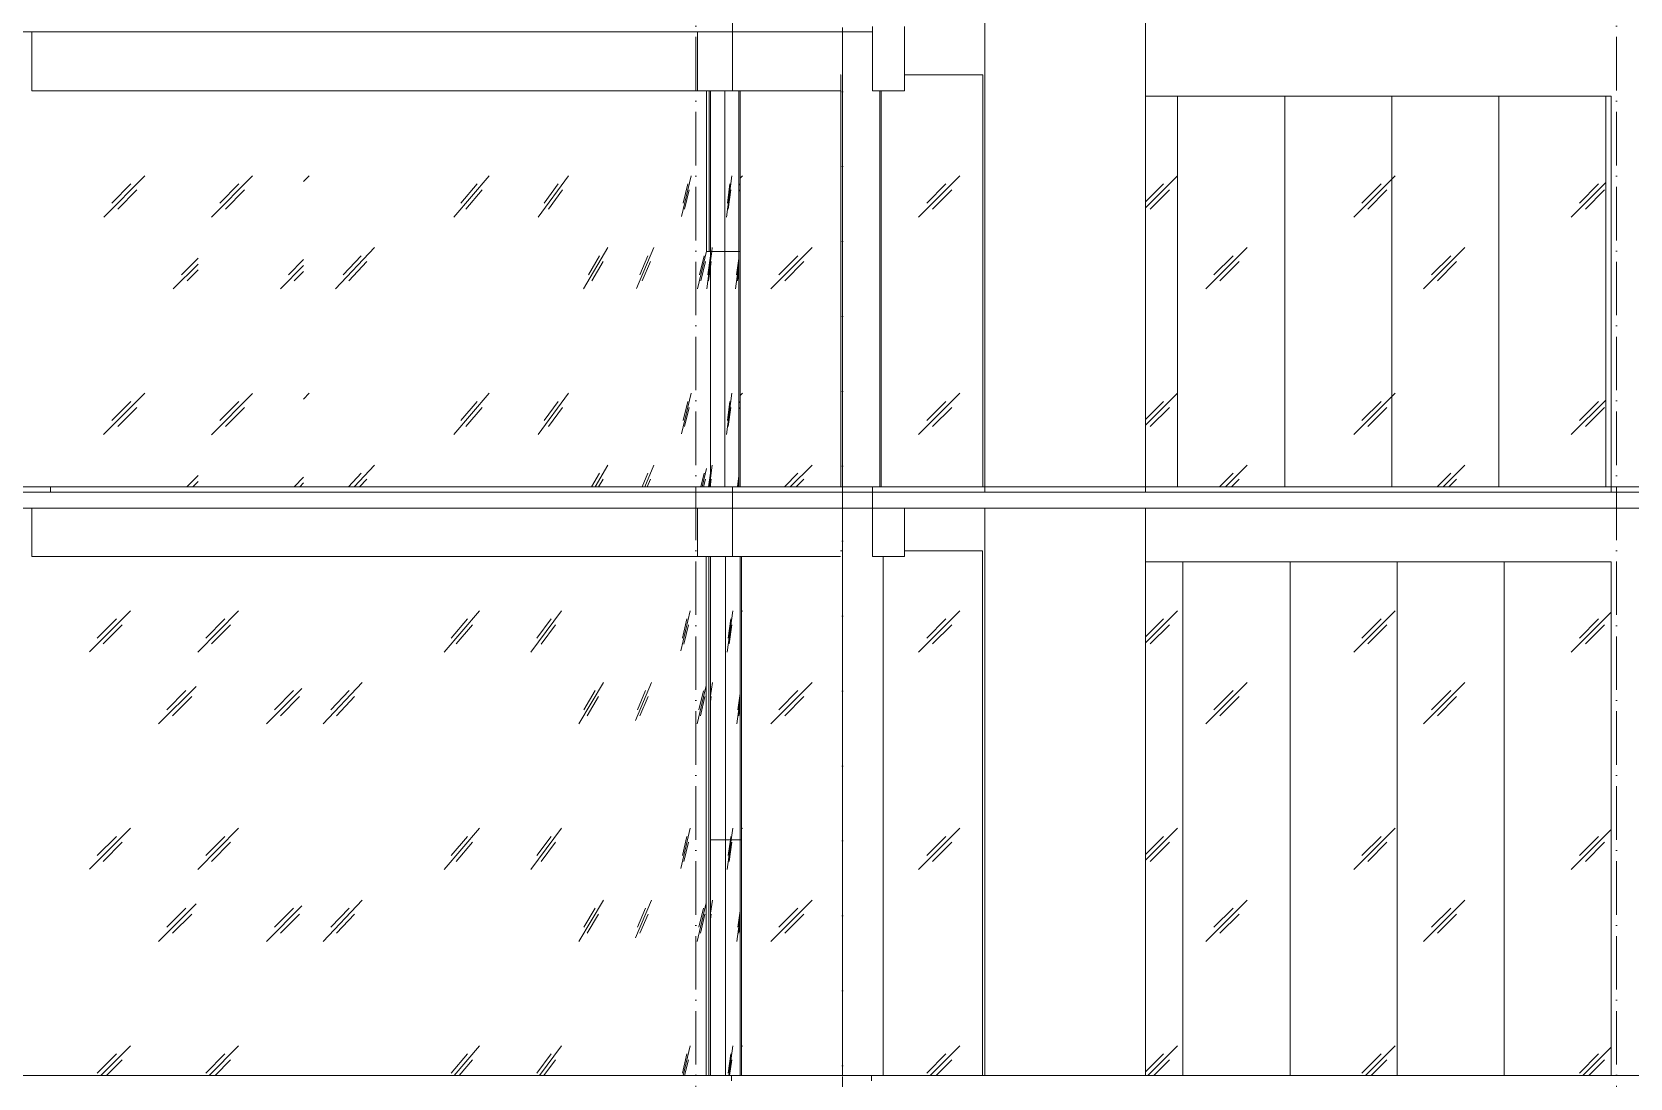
# Model space of a CAD drawing. Header units: millimetres. Extents: x -99196 to 12099, y -10111 to 93550.
# Drawn here: x -47201 to -32276, y 5475 to 15250 of the extents above; entities that cross this region are included whole.
import ezdxf
from ezdxf.xclip import XClip

# ---------------------------------------------------------------- set-up
doc = ezdxf.new("R2010")
doc.units = ezdxf.units.MM
doc.header["$XCLIPFRAME"] = 0
doc.linetypes.add('Grid Line', pattern=[14, 10, -2, 0, -2])
for name, color, linetype, lineweight in [('KINH', 152, 'Continuous', 5), ('NET CAT', 3, 'Continuous', 5), ('NET CATConcrete', 3, 'Continuous', 5), ('NET-THAY', 2, 'Continuous', 15), ('TRUC', 225, 'Continuous', 5)]:
    doc.layers.add(name, color=color, linetype=linetype, lineweight=lineweight)
pattern_1 = [(82.111, (-36186.2, 1401.56), (0.01, 2032), [181.03, -1870.383]), (82.111, (-36193.84, 1456.73), (0.01, 2032), [181.03, -1870.383]), (82.111, (-36204.35, 1325.7), (0.01, 2032), [389.913, -1661.5]), (82.111, (-36377.66, 2763), (0.01, 2032), [181.03, -1870.383]), (82.111, (-36385.3, 2818.17), (0.01, 2032), [181.03, -1870.383]), (82.111, (-36395.8, 2687.13), (0.01, 2032), [389.913, -1661.5])]
pattern_2 = [(45, (-36758.4, 1401.6), (0, 2032), [253.6, -2620.1]), (45, (-36813.6, 1456.7), (0, 2032), [253.6, -2620.1]), (45, (-36889.5, 1325.7), (0, 2032), [546.2, -2327.48]), (45, (-38140.2, 2763), (0, 2032), [253.6, -2620.1]), (45, (-38195.4, 2818.2), (0, 2032), [253.6, -2620.1]), (45, (-38271.2, 2687.1), (0, 2032), [546.2, -2327.48])]
pattern_3 = [(82.447, (-36388.67, 1401.56), (-0.0074, 2032), [180.887, -1868.898]), (82.447, (-36395.98, 1456.73), (-0.0074, 2032), [180.887, -1868.898]), (82.447, (-36406.04, 1325.7), (-0.0074, 2032), [389.603, -1660.182]), (82.447, (-36571.88, 2763), (-0.0074, 2032), [180.887, -1868.898]), (82.447, (-36579.2, 2818.17), (-0.0074, 2032), [180.887, -1868.898]), (82.447, (-36589.26, 2687.13), (-0.0074, 2032), [389.603, -1660.182])]
pattern_4 = [(45.254, (-40765.6, 1401.6), (0.003, 2032), [252.48, -2608.55]), (45.254, (-40820.3, 1456.7), (0.003, 2032), [252.48, -2608.55]), (45.254, (-40895.5, 1325.7), (0.003, 2032), [543.8, -2317.23]), (45.254, (-42135.2, 2763), (0.003, 2032), [252.48, -2608.55]), (45.254, (-42189.9, 2818.2), (0.003, 2032), [252.48, -2608.55]), (45.254, (-42265, 2687.1), (0.003, 2032), [543.8, -2317.23])]

# ---------------------------------------------------------------- blocks, each defined once
blk = doc.blocks.new('System Panel - Glazed-V103-MẶT ĐỨNG 14-1')
at = {"layer": 'KINH'}
h = blk.add_hatch(dxfattribs=at)
h.set_pattern_fill('FP_5', color=256, style=0, pattern_type=2)
h.set_pattern_definition(pattern_1)
h.paths.add_polyline_path([(-40724, 5500), (-40586, 5500), (-40586, 7700), (-40724, 7700), (-40724, 6234)], flags=0)
at = {"layer": 'KINH', "color": 250}
for p, q in [((-40586, 7700), (-40724, 7700)), ((-40724, 7700), (-40724, 5500)), ((-40586, 5500), (-40586, 7700)), ((-40586, 7700), (-40573, 7700))]:
    blk.add_line(p, q, dxfattribs=at)
blk = doc.blocks.new('System Panel - Glazed-V104-MẶT ĐỨNG 14-1')
at = {"layer": 'KINH'}
h = blk.add_hatch(dxfattribs=at)
h.set_pattern_fill('FP_5', color=256, style=0, pattern_type=2)
h.set_pattern_definition(pattern_1)
h.paths.add_polyline_path([(-40724, 5500), (-40724, 7700), (-40863, 7700), (-40863, 5500)], flags=0)
at = {"layer": 'KINH', "color": 250}
for p, q in [((-40724, 7700), (-40863, 7700)), ((-40863, 7700), (-40863, 5500)), ((-40724, 5500), (-40724, 7700))]:
    blk.add_line(p, q, dxfattribs=at)
blk = doc.blocks.new('System Panel - Glazed-V120-MẶT ĐỨNG 14-1')
at = {"layer": 'KINH'}
h = blk.add_hatch(dxfattribs=at)
h.set_pattern_fill('FP_5', color=256, style=0, pattern_type=2)
h.set_pattern_definition(pattern_1)
h.paths.add_polyline_path([(-40586, 7700), (-40586, 10350), (-40724, 10350), (-40724, 7700)], flags=0)
at = {"layer": 'KINH', "color": 250}
for p, q in [((-40724, 10350), (-40724, 7700)), ((-40586, 7700), (-40586, 10350)), ((-40724, 7700), (-40586, 7700)), ((-40573, 7700), (-40586, 7700))]:
    blk.add_line(p, q, dxfattribs=at)
blk = doc.blocks.new('System Panel - Glazed-V121-MẶT ĐỨNG 14-1')
at = {"layer": 'KINH'}
h = blk.add_hatch(dxfattribs=at)
h.set_pattern_fill('FP_5', color=256, style=0, pattern_type=2)
h.set_pattern_definition(pattern_1)
h.paths.add_polyline_path([(-40724, 7700), (-40724, 10350), (-40863, 10350), (-40863, 7700)], flags=0)
at = {"layer": 'KINH', "color": 250}
for p, q in [((-40863, 10350), (-40863, 7700)), ((-40724, 7700), (-40724, 10350)), ((-40863, 7700), (-40724, 7700))]:
    blk.add_line(p, q, dxfattribs=at)
blk = doc.blocks.new('System Panel - Glazed-612550-MẶT ĐỨNG 14-1')
at = {"layer": 'KINH'}
h = blk.add_hatch(dxfattribs=at)
h.set_pattern_fill('FP_1', color=256, style=0, pattern_type=2)
h.set_pattern_definition(pattern_2)
h.paths.add_polyline_path([(-39631, 5500), (-39631, 10400), (-39651, 10400), (-39651, 10350), (-40573, 10350), (-40573, 5500), (-40458, 5500)], flags=0)
at = {"layer": 'KINH', "color": 250}
for p, q in [((-40573, 10350), (-40573, 5500)), ((-39631, 10400), (-39651, 10400))]:
    blk.add_line(p, q, dxfattribs=at)
blk = doc.blocks.new('System Panel - Glazed-612478-MẶT ĐỨNG 14-1')
at = {"layer": 'KINH'}
h = blk.add_hatch(dxfattribs=at)
h.set_pattern_fill('FP_1', color=256, style=0, pattern_type=2)
h.set_pattern_definition(pattern_2)
h.paths.add_polyline_path([(-38324, 5500), (-38324, 10400), (-39051, 10400), (-39051, 10350), (-39251, 10350), (-39251, 5500), (-38481, 5500)], flags=0)
at = {"layer": 'KINH', "color": 250}
for p, q in [((-39251, 10350), (-39251, 5500)), ((-38324, 10400), (-39051, 10400)), ((-38324, 5500), (-38324, 10400))]:
    blk.add_line(p, q, dxfattribs=at)
blk = doc.blocks.new('System Panel - Glazed-540955-MẶT ĐỨNG 14-1')
at = {"layer": 'KINH'}
h = blk.add_hatch(dxfattribs=at)
h.set_pattern_fill('FP_1', color=256, style=0, pattern_type=2)
h.set_pattern_definition(pattern_2)
h.paths.add_polyline_path([(-32451, 5500), (-32451, 10300), (-33451, 10300), (-33451, 5500), (-32551, 5500)], flags=0)
at = {"layer": 'KINH', "color": 250}
blk.add_line((-33451, 10300), (-33451, 5500), dxfattribs=at)
blk = doc.blocks.new('System Panel - Glazed-V148-MẶT ĐỨNG 14-1')
at = {"layer": 'KINH'}
h = blk.add_hatch(dxfattribs=at)
h.set_pattern_fill('FP_1', color=256, style=0, pattern_type=2)
h.set_pattern_definition(pattern_2)
h.paths.add_polyline_path([(-33451, 5500), (-33451, 10300), (-34451, 10300), (-34451, 5500)], flags=0)
at = {"layer": 'KINH', "color": 250}
for p, q in [((-34451, 10300), (-34451, 5500)), ((-33451, 5500), (-33451, 10300))]:
    blk.add_line(p, q, dxfattribs=at)
blk = doc.blocks.new('System Panel - Glazed-V149-MẶT ĐỨNG 14-1')
at = {"layer": 'KINH'}
h = blk.add_hatch(dxfattribs=at)
h.set_pattern_fill('FP_1', color=256, style=0, pattern_type=2)
h.set_pattern_definition(pattern_2)
h.paths.add_polyline_path([(-34451, 5500), (-34451, 10300), (-35451, 10300), (-35451, 5500)], flags=0)
at = {"layer": 'KINH', "color": 250}
for p, q in [((-35451, 10300), (-35451, 5500)), ((-34451, 5500), (-34451, 10300))]:
    blk.add_line(p, q, dxfattribs=at)
blk = doc.blocks.new('System Panel - Glazed-V150-MẶT ĐỨNG 14-1')
at = {"layer": 'KINH'}
h = blk.add_hatch(dxfattribs=at)
h.set_pattern_fill('FP_1', color=256, style=0, pattern_type=2)
h.set_pattern_definition(pattern_2)
h.paths.add_polyline_path([(-35451, 5500), (-35451, 10300), (-36451, 10300), (-36451, 5500)], flags=0)
at = {"layer": 'KINH', "color": 250}
for p, q in [((-36451, 10300), (-36451, 5500)), ((-35451, 5500), (-35451, 10300))]:
    blk.add_line(p, q, dxfattribs=at)
blk = doc.blocks.new('System Panel - Glazed-612362-MẶT ĐỨNG 14-1')
at = {"layer": 'KINH'}
h = blk.add_hatch(dxfattribs=at)
h.set_pattern_fill('FP_1', color=256, style=0, pattern_type=2)
h.set_pattern_definition(pattern_2)
h.paths.add_polyline_path([(-36451, 5500), (-36451, 10300), (-36801, 10300), (-36801, 5500), (-36505, 5500)], flags=0)
at = {"layer": 'KINH', "color": 250}
blk.add_line((-36451, 5500), (-36451, 10300), dxfattribs=at)
blk = doc.blocks.new('System Panel - Glazed-555829-MẶT ĐỨNG 14-1')
at = {"layer": 'KINH'}
h = blk.add_hatch(dxfattribs=at)
h.set_pattern_fill('FP_10', color=256, style=0, pattern_type=2)
h.set_pattern_definition([(76.583, (-32874.27, 1401.56), (-0.007, 2032), [184.35, -1904.67]), (76.583, (-32887.43, 1456.73), (-0.007, 2032), [184.35, -1904.67]), (76.583, (-32905.53, 1325.7), (-0.007, 2032), [397.06, -1691.96]), (76.583, (-33203.9, 2763), (-0.007, 2032), [184.35, -1904.67]), (76.583, (-33217.05, 2818.17), (-0.007, 2032), [184.35, -1904.67]), (76.583, (-33235.15, 2687.13), (-0.007, 2032), [397.06, -1691.96])])
h.paths.add_polyline_path([(-41036, 5500), (-40904, 5500), (-40904, 10350), (-41142, 10350), (-41142, 5500), (-41088, 5500)], flags=0)
at = {"layer": 'KINH', "color": 250}
for p, q in [((-40904, 5500), (-40904, 10350)), ((-40879, 10350), (-40879, 5500))]:
    blk.add_line(p, q, dxfattribs=at)
blk = doc.blocks.new('System Panel - Glazed-V197-MẶT ĐỨNG 14-1')
at = {"layer": 'KINH'}
h = blk.add_hatch(dxfattribs=at)
h.set_pattern_fill('FP_11', color=256, style=0, pattern_type=2)
h.set_pattern_definition([(67.049, (-27171, 1401.56), (0.001, 2032), [194.73, -2011.95]), (67.049, (-27194.4, 1456.7), (0.001, 2032), [194.73, -2011.95]), (67.049, (-27226.5, 1325.7), (0.001, 2032), [419.425, -1787.26]), (67.049, (-27756.16, 2763), (0.001, 2032), [194.73, -2011.95]), (67.049, (-27779.5, 2818.2), (0.001, 2032), [194.73, -2011.95]), (67.049, (-27811.65, 2687.1), (0.001, 2032), [419.425, -1787.26])])
h.paths.add_polyline_path([(-41229, 5500), (-41142, 5500), (-41143, 10350), (-41564, 10350), (-41564, 5500), (-41317, 5500)], flags=0)
blk = doc.blocks.new('System Panel - Glazed-V198-MẶT ĐỨNG 14-1')
at = {"layer": 'KINH'}
h = blk.add_hatch(dxfattribs=at)
h.set_pattern_fill('FP_12', color=256, style=0, pattern_type=2)
h.set_pattern_definition([(59.37, (-23150.8, 1401.6), (0.009, 2032), [208.39, -2153.09]), (59.37, (-23183.4, 1456.7), (0.009, 2032), [208.39, -2153.09]), (59.37, (-23228.4, 1325.7), (0.009, 2032), [448.85, -1912.63]), (59.37, (-23968.9, 2763), (0.009, 2032), [208.39, -2153.09]), (59.37, (-24001.6, 2818.2), (0.009, 2032), [208.39, -2153.09]), (59.37, (-24046.5, 2687.1), (0.009, 2032), [448.85, -1912.63])])
h.paths.add_polyline_path([(-41564, 5500), (-41564, 10350), (-42155, 10350), (-42155, 5500), (-41649, 5500)], flags=0)
blk = doc.blocks.new('System Panel - Glazed-V199-MẶT ĐỨNG 14-1')
at = {"layer": 'KINH'}
h = blk.add_hatch(dxfattribs=at)
h.set_pattern_fill('FP_13', color=256, style=0, pattern_type=2)
h.set_pattern_definition([(53.574, (-21452, 1401.6), (-0.006, 2032), [222.86, -2302.55]), (53.574, (-21492.7, 1456.7), (-0.006, 2032), [222.86, -2302.55]), (53.574, (-21548.7, 1325.7), (-0.006, 2032), [480, -2045.4]), (53.574, (-22471.7, 2763), (-0.006, 2032), [222.86, -2302.55]), (53.574, (-22512.4, 2818.2), (-0.006, 2032), [222.86, -2302.55]), (53.574, (-22568.4, 2687.1), (-0.006, 2032), [480, -2045.4])])
h.paths.add_polyline_path([(-42587, 5500), (-42155, 5500), (-42155, 10350), (-42891, 10350), (-42891, 5500), (-42775, 5500)], flags=0)
blk = doc.blocks.new('System Panel - Glazed-V200-MẶT ĐỨNG 14-1')
at = {"layer": 'KINH'}
h = blk.add_hatch(dxfattribs=at)
h.set_pattern_fill('FP_14', color=256, style=0, pattern_type=2)
h.set_pattern_definition([(49.454, (-22381.9, 1401.6), (0.006, 2032), [235.98, -2438.1]), (49.454, (-22429, 1456.7), (0.006, 2032), [235.98, -2438.1]), (49.454, (-22494, 1325.7), (0.006, 2032), [508.26, -2165.82]), (49.454, (-23563.9, 2763), (0.006, 2032), [235.98, -2438.1]), (49.454, (-23611.1, 2818.2), (0.006, 2032), [235.98, -2438.1]), (49.454, (-23676, 2687.1), (0.006, 2032), [508.26, -2165.82])])
h.paths.add_polyline_path([(-43744, 5500), (-42891, 5500), (-42891, 10350), (-43744, 10350), (-43744, 5534)], flags=0)
blk = doc.blocks.new('System Panel - Glazed-V201-MẶT ĐỨNG 14-1')
at = {"layer": 'KINH'}
h = blk.add_hatch(dxfattribs=at)
h.set_pattern_fill('FP_15', color=256, style=0, pattern_type=2)
h.set_pattern_definition([(46.769, (-25867.2, 1401.6), (0.01, 2032), [246.11, -2542.8]), (46.769, (-25919, 1456.7), (0.01, 2032), [246.11, -2542.8]), (46.769, (-25990.4, 1325.7), (0.01, 2032), [530.09, -2258.82]), (46.769, (-27166.1, 2763), (0.01, 2032), [246.11, -2542.8]), (46.769, (-27218, 2818.2), (0.01, 2032), [246.11, -2542.8]), (46.769, (-27289.3, 2687.1), (0.01, 2032), [530.09, -2258.82])])
h.paths.add_polyline_path([(-44682, 5500), (-43744, 5500), (-43744, 10350), (-44682, 10350), (-44682, 5535)], flags=0)
blk = doc.blocks.new('System Panel - Glazed-V202-MẶT ĐỨNG 14-1')
at = {"layer": 'KINH'}
h = blk.add_hatch(dxfattribs=at)
h.set_pattern_fill('FP_16', color=256, style=0, pattern_type=2)
h.set_pattern_definition([(45.33, (-31463.4, 1401.6), (0.01, 2032), [252.14, -2605.11]), (45.33, (-31517.9, 1456.7), (0.01, 2032), [252.14, -2605.11]), (45.33, (-31592.9, 1325.7), (0.01, 2032), [543.08, -2314.18]), (45.33, (-32829.3, 2763), (0.01, 2032), [252.14, -2605.11]), (45.33, (-32883.8, 2818.2), (0.01, 2032), [252.14, -2605.11]), (45.33, (-32958.8, 2687.1), (0.01, 2032), [543.08, -2314.18])])
h.paths.add_polyline_path([(-45668, 5500), (-44682, 5500), (-44682, 10350), (-45668, 10350), (-45668, 5536)], flags=0)
blk = doc.blocks.new('System Panel - Glazed-V203-MẶT ĐỨNG 14-1')
at = {"layer": 'KINH'}
h = blk.add_hatch(dxfattribs=at)
h.set_pattern_fill('FP_17', color=256, style=0, pattern_type=2)
h.set_pattern_definition([(45.029, (-38418.5, 1401.6), (-0.007, 2032), [253.47, -2618.77]), (45.029, (-38473.7, 1456.7), (-0.007, 2032), [253.47, -2618.77]), (45.029, (-38549.5, 1325.7), (-0.007, 2032), [545.93, -2326.3]), (45.029, (-39798.9, 2763), (-0.007, 2032), [253.47, -2618.77]), (45.029, (-39854, 2818.2), (-0.007, 2032), [253.47, -2618.77]), (45.029, (-39929.8, 2687.1), (-0.007, 2032), [545.93, -2326.3])])
h.paths.add_polyline_path([(-46480, 5500), (-45668, 5500), (-45668, 10350), (-46665, 10350), (-46665, 5500)], flags=0)
blk = doc.blocks.new('System Panel - Glazed-V209-MẶT ĐỨNG 14-1')
at = {"layer": 'KINH'}
h = blk.add_hatch(dxfattribs=at)
h.set_pattern_fill('FP_18', color=256, style=0, pattern_type=2)
h.set_pattern_definition(pattern_3)
h.paths.add_polyline_path([(-40658, 11000), (-40599, 11000), (-40599, 13200), (-40731, 13200), (-40731, 11000)], flags=0)
h = blk.add_hatch(dxfattribs=at)
h.set_pattern_fill('FP_19', color=256, style=0, pattern_type=2)
h.set_pattern_definition(pattern_4)
h.paths.add_polyline_path([(-40599, 11000), (-40586, 11000), (-40586, 13200), (-40599, 13200), (-40599, 11358)], flags=0)
at = {"layer": 'KINH', "color": 250}
for p, q in [((-40599, 13200), (-40731, 13200)), ((-40731, 13200), (-40731, 11000)), ((-40599, 11000), (-40599, 13200)), ((-40599, 13200), (-40586, 13200))]:
    blk.add_line(p, q, dxfattribs=at)
blk = doc.blocks.new('System Panel - Glazed-V210-MẶT ĐỨNG 14-1')
at = {"layer": 'KINH'}
h = blk.add_hatch(dxfattribs=at)
h.set_pattern_fill('FP_18', color=256, style=0, pattern_type=2)
h.set_pattern_definition(pattern_3)
h.paths.add_polyline_path([(-40731, 11000), (-40731, 13200), (-40864, 13200), (-40864, 11000)], flags=0)
at = {"layer": 'KINH', "color": 250}
for p, q in [((-40731, 13200), (-40864, 13200)), ((-40864, 13200), (-40864, 11000)), ((-40731, 11000), (-40731, 13200))]:
    blk.add_line(p, q, dxfattribs=at)
blk = doc.blocks.new('System Panel - Glazed-574418-MẶT ĐỨNG 14-1')
at = {"layer": 'KINH'}
h = blk.add_hatch(dxfattribs=at)
h.set_pattern_fill('FP_18', color=256, style=0, pattern_type=2)
h.set_pattern_definition(pattern_3)
h.paths.add_polyline_path([(-40864, 11000), (-40864, 13200), (-40901, 13200), (-40901, 11000)], flags=0)
at = {"layer": 'KINH', "color": 250}
for p, q in [((-40864, 13200), (-40901, 13200)), ((-40864, 11000), (-40864, 13200))]:
    blk.add_line(p, q, dxfattribs=at)
blk = doc.blocks.new('System Panel - Glazed-610713-MẶT ĐỨNG 14-1')
at = {"layer": 'KINH'}
h = blk.add_hatch(dxfattribs=at)
h.set_pattern_fill('FP_18', color=256, style=0, pattern_type=2)
h.set_pattern_definition(pattern_3)
h.paths.add_polyline_path([(-40599, 13200), (-40599, 14700), (-40731, 14700), (-40731, 13200), (-40658, 13200)], flags=0)
h = blk.add_hatch(dxfattribs=at)
h.set_pattern_fill('FP_19', color=256, style=0, pattern_type=2)
h.set_pattern_definition(pattern_4)
h.paths.add_polyline_path([(-40586, 13200), (-40586, 14700), (-40599, 14700), (-40599, 13200)], flags=0)
at = {"layer": 'KINH', "color": 250}
for p, q in [((-40731, 14700), (-40731, 13200)), ((-40599, 13200), (-40599, 14700)), ((-40731, 13200), (-40599, 13200)), ((-40586, 13200), (-40599, 13200))]:
    blk.add_line(p, q, dxfattribs=at)
blk = doc.blocks.new('System Panel - Glazed-V226-MẶT ĐỨNG 14-1')
at = {"layer": 'KINH'}
h = blk.add_hatch(dxfattribs=at)
h.set_pattern_fill('FP_18', color=256, style=0, pattern_type=2)
h.set_pattern_definition(pattern_3)
h.paths.add_polyline_path([(-40731, 13200), (-40731, 14700), (-40864, 14700), (-40864, 13200)], flags=0)
at = {"layer": 'KINH', "color": 250}
for p, q in [((-40864, 14700), (-40864, 13200)), ((-40731, 13200), (-40731, 14700)), ((-40864, 13200), (-40731, 13200))]:
    blk.add_line(p, q, dxfattribs=at)
blk = doc.blocks.new('System Panel - Glazed-610733-MẶT ĐỨNG 14-1')
at = {"layer": 'KINH'}
h = blk.add_hatch(dxfattribs=at)
h.set_pattern_fill('FP_1', color=256, style=0, pattern_type=2)
h.set_pattern_definition(pattern_2)
h.paths.add_polyline_path([(-40586, 11000), (-39646, 11000), (-39646, 14850), (-39651, 14850), (-39651, 14700), (-40586, 14700), (-40586, 11358)], flags=0)
at = {"layer": 'KINH', "color": 250}
for p, q in [((-39646, 14850), (-39651, 14850)), ((-39646, 11000), (-39646, 14850)), ((-40586, 14700), (-40586, 11000))]:
    blk.add_line(p, q, dxfattribs=at)
blk = doc.blocks.new('System Panel - Glazed-610735-MẶT ĐỨNG 14-1')
at = {"layer": 'KINH', "color": 250}
blk.add_line((-39282, 11000), (-39282, 14700), dxfattribs=at)
blk = doc.blocks.new('System Panel - Glazed-610736-MẶT ĐỨNG 14-1')
at = {"layer": 'KINH'}
h = blk.add_hatch(dxfattribs=at)
h.set_pattern_fill('FP_1', color=256, style=0, pattern_type=2)
h.set_pattern_definition(pattern_2)
h.paths.add_polyline_path([(-39270, 11000), (-38319, 11000), (-38319, 14850), (-39051, 14850), (-39051, 14700), (-39270, 14700), (-39270, 11358)], flags=0)
at = {"layer": 'KINH', "color": 250}
for p, q in [((-38319, 14850), (-39051, 14850)), ((-38319, 11000), (-38319, 14850)), ((-39270, 14700), (-39270, 11000))]:
    blk.add_line(p, q, dxfattribs=at)
blk = doc.blocks.new('System Panel - Glazed-610734-MẶT ĐỨNG 14-1')
at = {"layer": 'KINH'}
h = blk.add_hatch(dxfattribs=at)
h.set_pattern_fill('FP_1', color=256, style=0, pattern_type=2)
h.set_pattern_definition(pattern_2)
h.paths.add_polyline_path([(-32501, 11000), (-32501, 14650), (-33501, 14650), (-33501, 11000), (-32551, 11000)], flags=0)
at = {"layer": 'KINH', "color": 250}
for p, q in [((-33501, 14650), (-33501, 11000)), ((-32501, 11000), (-32501, 14650))]:
    blk.add_line(p, q, dxfattribs=at)
blk = doc.blocks.new('System Panel - Glazed-V252-MẶT ĐỨNG 14-1')
at = {"layer": 'KINH'}
h = blk.add_hatch(dxfattribs=at)
h.set_pattern_fill('FP_1', color=256, style=0, pattern_type=2)
h.set_pattern_definition(pattern_2)
h.paths.add_polyline_path([(-34501, 11000), (-33501, 11000), (-33501, 14650), (-34501, 14650), (-34501, 11358)], flags=0)
at = {"layer": 'KINH', "color": 250}
for p, q in [((-34501, 14650), (-34501, 11000)), ((-33501, 11000), (-33501, 14650))]:
    blk.add_line(p, q, dxfattribs=at)
blk = doc.blocks.new('System Panel - Glazed-V253-MẶT ĐỨNG 14-1')
at = {"layer": 'KINH'}
h = blk.add_hatch(dxfattribs=at)
h.set_pattern_fill('FP_1', color=256, style=0, pattern_type=2)
h.set_pattern_definition(pattern_2)
h.paths.add_polyline_path([(-35501, 11000), (-34501, 11000), (-34501, 14650), (-35501, 14650), (-35501, 11358)], flags=0)
at = {"layer": 'KINH', "color": 250}
for p, q in [((-35501, 14650), (-35501, 11000)), ((-34501, 11000), (-34501, 14650))]:
    blk.add_line(p, q, dxfattribs=at)
blk = doc.blocks.new('System Panel - Glazed-V254-MẶT ĐỨNG 14-1')
at = {"layer": 'KINH'}
h = blk.add_hatch(dxfattribs=at)
h.set_pattern_fill('FP_1', color=256, style=0, pattern_type=2)
h.set_pattern_definition(pattern_2)
h.paths.add_polyline_path([(-36501, 11000), (-35501, 11000), (-35501, 14650), (-36501, 14650), (-36501, 11358)], flags=0)
at = {"layer": 'KINH', "color": 250}
for p, q in [((-36501, 14650), (-36501, 11000)), ((-35501, 11000), (-35501, 14650))]:
    blk.add_line(p, q, dxfattribs=at)
blk = doc.blocks.new('System Panel - Glazed-610737-MẶT ĐỨNG 14-1')
at = {"layer": 'KINH'}
h = blk.add_hatch(dxfattribs=at)
h.set_pattern_fill('FP_1', color=256, style=0, pattern_type=2)
h.set_pattern_definition(pattern_2)
h.paths.add_polyline_path([(-36505, 11000), (-36501, 11000), (-36501, 14650), (-36801, 14650), (-36801, 11000)], flags=0)
at = {"layer": 'KINH', "color": 250}
blk.add_line((-36501, 11000), (-36501, 14650), dxfattribs=at)
blk = doc.blocks.new('System Panel - Glazed-610779-MẶT ĐỨNG 14-1')
at = {"layer": 'KINH'}
h = blk.add_hatch(dxfattribs=at)
h.set_pattern_fill('FP_24', color=256, style=0, pattern_type=2)
h.set_pattern_definition([(76.778, (-32990.83, 1401.56), (-0.008, 2032), [184.2, -1903.134]), (76.778, (-33003.8, 1456.73), (-0.008, 2032), [184.2, -1903.134]), (76.778, (-33021.6, 1325.7), (-0.008, 2032), [396.74, -1690.594]), (76.778, (-33315.5, 2763), (-0.008, 2032), [184.2, -1903.134]), (76.778, (-33328.44, 2818.17), (-0.008, 2032), [184.2, -1903.134]), (76.778, (-33346.27, 2687.13), (-0.008, 2032), [396.74, -1690.594])])
h.paths.add_polyline_path([(-41026, 11000), (-40901, 11000), (-40901, 14700), (-41135, 14700), (-41135, 11000), (-41080, 11000)], flags=0)
at = {"layer": 'KINH', "color": 250}
for p, q in [((-40901, 13200), (-40901, 14700)), ((-40876, 14700), (-40876, 13200))]:
    blk.add_line(p, q, dxfattribs=at)
blk = doc.blocks.new('System Panel - Glazed-V300-MẶT ĐỨNG 14-1')
at = {"layer": 'KINH'}
h = blk.add_hatch(dxfattribs=at)
h.set_pattern_fill('FP_25', color=256, style=0, pattern_type=2)
h.set_pattern_definition([(67.212, (-27262.8, 1401.56), (0.006, 2032), [194.5, -2009.536]), (67.212, (-27285.95, 1456.7), (0.006, 2032), [194.5, -2009.54]), (67.212, (-27317.8, 1325.7), (0.006, 2032), [418.92, -1785.11]), (67.212, (-27843.3, 2763), (0.006, 2032), [194.5, -2009.54]), (67.212, (-27866.44, 2818.2), (0.006, 2032), [194.5, -2009.54]), (67.212, (-27898.3, 2687.1), (0.006, 2032), [418.92, -1785.11])])
h.paths.add_polyline_path([(-41554, 11000), (-41135, 11000), (-41135, 14700), (-41554, 14700), (-41554, 11014)], flags=0)
blk = doc.blocks.new('System Panel - Glazed-V301-MẶT ĐỨNG 14-1')
at = {"layer": 'KINH'}
h = blk.add_hatch(dxfattribs=at)
h.set_pattern_fill('FP_26', color=256, style=0, pattern_type=2)
h.set_pattern_definition([(59.497, (-23203.4, 1401.6), (0.002, 2032), [208.12, -2150.27]), (59.497, (-23235.9, 1456.7), (0.002, 2032), [208.12, -2150.27]), (59.497, (-23280.6, 1325.7), (0.002, 2032), [448.26, -1910.13]), (59.497, (-24017.4, 2763), (0.002, 2032), [208.12, -2150.27]), (59.497, (-24049.9, 2818.2), (0.002, 2032), [208.12, -2150.27]), (59.497, (-24094.6, 2687.1), (0.002, 2032), [448.26, -1910.13])])
h.paths.add_polyline_path([(-42080, 11000), (-41554, 11000), (-41554, 14700), (-42142, 14700), (-42142, 11000)], flags=0)
blk = doc.blocks.new('System Panel - Glazed-V302-MẶT ĐỨNG 14-1')
at = {"layer": 'KINH'}
h = blk.add_hatch(dxfattribs=at)
h.set_pattern_fill('FP_27', color=256, style=0, pattern_type=2)
h.set_pattern_definition([(53.667, (-21456.9, 1401.6), (-0.009, 2032), [222.59, -2299.8]), (53.667, (-21497.4, 1456.7), (-0.009, 2032), [222.59, -2299.8]), (53.667, (-21553.2, 1325.7), (-0.009, 2032), [479.43, -2042.96]), (53.667, (-22473.1, 2763), (-0.009, 2032), [222.59, -2299.8]), (53.667, (-22513.7, 2818.2), (-0.009, 2032), [222.59, -2299.8]), (53.667, (-22569.5, 2687.1), (-0.009, 2032), [479.43, -2042.96])])
h.paths.add_polyline_path([(-42599, 11000), (-42142, 11000), (-42142, 14700), (-42876, 14700), (-42876, 11000), (-42789, 11000)], flags=0)
blk = doc.blocks.new('System Panel - Glazed-V303-MẶT ĐỨNG 14-1')
at = {"layer": 'KINH'}
h = blk.add_hatch(dxfattribs=at)
h.set_pattern_fill('FP_28', color=256, style=0, pattern_type=2)
h.set_pattern_definition([(49.518, (-22337, 1401.6), (-0.007, 2032), [235.76, -2435.79]), (49.518, (-22384.1, 1456.7), (-0.007, 2032), [235.76, -2435.79]), (49.518, (-22448.9, 1325.7), (-0.007, 2032), [507.78, -2163.77]), (49.518, (-23516.4, 2763), (-0.007, 2032), [235.76, -2435.79]), (49.518, (-23563.5, 2818.2), (-0.007, 2032), [235.76, -2435.79]), (49.518, (-23628.3, 2687.1), (-0.007, 2032), [507.78, -2163.77])])
h.paths.add_polyline_path([(-43625, 11000), (-42876, 11000), (-42876, 14700), (-43727, 14700), (-43727, 11000)], flags=0)
blk = doc.blocks.new('System Panel - Glazed-V304-MẶT ĐỨNG 14-1')
at = {"layer": 'KINH'}
h = blk.add_hatch(dxfattribs=at)
h.set_pattern_fill('FP_29', color=256, style=0, pattern_type=2)
h.set_pattern_definition([(46.808, (-25778, 1401.6), (-0.005, 2032), [245.96, -2541.18]), (46.808, (-25829.8, 1456.7), (-0.005, 2032), [245.96, -2541.18]), (46.808, (-25901, 1325.7), (-0.005, 2032), [529.75, -2257.39]), (46.808, (-27075.2, 2763), (-0.005, 2032), [245.96, -2541.18]), (46.808, (-27127, 2818.2), (-0.005, 2032), [245.96, -2541.18]), (46.808, (-27198.3, 2687.1), (-0.005, 2032), [529.75, -2257.39])])
h.paths.add_polyline_path([(-44664, 11000), (-43727, 11000), (-43727, 14700), (-44664, 14700), (-44664, 11023)], flags=0)
blk = doc.blocks.new('System Panel - Glazed-V305-MẶT ĐỨNG 14-1')
at = {"layer": 'KINH'}
h = blk.add_hatch(dxfattribs=at)
h.set_pattern_fill('FP_30', color=256, style=0, pattern_type=2)
h.set_pattern_definition([(45.347, (-31341.7, 1401.6), (-0.01, 2032), [252.07, -2604.38]), (45.347, (-31396.2, 1456.7), (-0.01, 2032), [252.07, -2604.38]), (45.347, (-31471.2, 1325.7), (-0.01, 2032), [542.93, -2313.53]), (45.347, (-32706.8, 2763), (-0.01, 2032), [252.07, -2604.38]), (45.347, (-32761.3, 2818.2), (-0.01, 2032), [252.07, -2604.38]), (45.347, (-32836.3, 2687.1), (-0.01, 2032), [542.93, -2313.53])])
h.paths.add_polyline_path([(-45535, 11000), (-44664, 11000), (-44664, 14700), (-45649, 14700), (-45649, 11000)], flags=0)
blk = doc.blocks.new('System Panel - Glazed-V306-MẶT ĐỨNG 14-1')
at = {"layer": 'KINH'}
h = blk.add_hatch(dxfattribs=at)
h.set_pattern_fill('FP_31', color=256, style=0, pattern_type=2)
h.set_pattern_definition([(45.024, (-38280.9, 1401.6), (0.009, 2032), [253.49, -2618.98]), (45.024, (-38336, 1456.7), (0.009, 2032), [253.49, -2618.98]), (45.024, (-38411.8, 1325.7), (0.009, 2032), [545.97, -2326.5]), (45.024, (-39661.4, 2763), (0.009, 2032), [253.49, -2618.98]), (45.024, (-39716.6, 2818.2), (0.009, 2032), [253.49, -2618.98]), (45.024, (-39792.4, 2687.1), (0.009, 2032), [545.97, -2326.5])])
h.paths.add_polyline_path([(-45785, 11000), (-45649, 11000), (-45649, 14700), (-46646, 14700), (-46646, 11000), (-46035, 11000)], flags=0)
blk = doc.blocks.new('ALC1807-ASCENT PLAZA-TANG 1_2_rvt-1-MẶT ĐỨNG 14-1')
at = {"layer": 'NET-THAY', "color": 10, "lineweight": 9}
for p, q in [((-48571, 11000), (-47028, 11000)), ((-47081, 10950), (-48364, 10950)), ((-47028, 11000), (-40986, 11000)), ((-47028, 11000), (-47028, 10950)), ((-46870, 10950), (-46994, 10950)), ((-46624, 10950), (-46749, 10950)), ((-46376, 10950), (-46502, 10950)), ((-46127, 10950), (-46254, 10950)), ((-45878, 10950), (-46005, 10950)), ((-45629, 10950), (-45756, 10950)), ((-45381, 10950), (-45507, 10950)), ((-45134, 10950), (-45260, 10950)), ((-44889, 10950), (-45014, 10950)), ((-44647, 10950), (-44770, 10950)), ((-44410, 10950), (-44529, 10950)), ((-44172, 10950), (-44292, 10950)), ((-43941, 10950), (-44059, 10950)), ((-43715, 10950), (-43830, 10950)), ((-43494, 10950), (-43607, 10950)), ((-43280, 10950), (-43389, 10950)), ((-43072, 10950), (-43178, 10950)), ((-42871, 10950), (-42974, 10950)), ((-42678, 10950), (-42777, 10950)), ((-42493, 10950), (-42588, 10950)), ((-42317, 10950), (-42407, 10950)), ((-42149, 10950), (-42235, 10950)), ((-41991, 10950), (-42072, 10950)), ((-41842, 10950), (-41919, 10950)), ((-41704, 10950), (-41776, 10950)), ((-41576, 10950), (-41643, 10950)), ((-41459, 10950), (-41521, 10950)), ((-41353, 10950), (-41409, 10950)), ((-41259, 10950), (-41311, 10950)), ((-41175, 10950), (-41222, 10950)), ((-41104, 10950), (-41145, 10950)), ((-41042, 10950), (-41080, 10950)), ((-40986, 10950), (-41026, 10950)), ((-40986, 11000), (-40658, 11000)), ((-40658, 10950), (-40986, 10950)), ((-40658, 11000), (-39351, 11000)), ((-40658, 11000), (-40658, 10950)), ((-39351, 10950), (-40658, 10950)), ((-39351, 11000), (-1326, 11000)), ((-39351, 11000), (-39351, 10950)), ((-1326, 10950), (-39351, 10950)), ((-47211, 5500), (-40995, 5500)), ((-40995, 5500), (-40668, 5500)), ((-40668, 5500), (-39360, 5500)), ((-40668, 5500), (-40668, 5450)), ((-39360, 5500), (-1335, 5500)), ((-39360, 5500), (-39360, 5450))]:
    blk.add_line(p, q, dxfattribs=at)
at = {"color": 10, "lineweight": 9}
for name in ['System Panel - Glazed-610733-MẶT ĐỨNG 14-1', 'System Panel - Glazed-610736-MẶT ĐỨNG 14-1', 'System Panel - Glazed-V306-MẶT ĐỨNG 14-1', 'System Panel - Glazed-V305-MẶT ĐỨNG 14-1', 'System Panel - Glazed-V304-MẶT ĐỨNG 14-1', 'System Panel - Glazed-V303-MẶT ĐỨNG 14-1', 'System Panel - Glazed-V302-MẶT ĐỨNG 14-1', 'System Panel - Glazed-V301-MẶT ĐỨNG 14-1', 'System Panel - Glazed-V300-MẶT ĐỨNG 14-1', 'System Panel - Glazed-610779-MẶT ĐỨNG 14-1', 'System Panel - Glazed-V226-MẶT ĐỨNG 14-1', 'System Panel - Glazed-610713-MẶT ĐỨNG 14-1', 'System Panel - Glazed-610735-MẶT ĐỨNG 14-1', 'System Panel - Glazed-610737-MẶT ĐỨNG 14-1', 'System Panel - Glazed-V254-MẶT ĐỨNG 14-1', 'System Panel - Glazed-V253-MẶT ĐỨNG 14-1', 'System Panel - Glazed-V252-MẶT ĐỨNG 14-1', 'System Panel - Glazed-610734-MẶT ĐỨNG 14-1', 'System Panel - Glazed-574418-MẶT ĐỨNG 14-1', 'System Panel - Glazed-V210-MẶT ĐỨNG 14-1', 'System Panel - Glazed-V209-MẶT ĐỨNG 14-1', 'System Panel - Glazed-V203-MẶT ĐỨNG 14-1', 'System Panel - Glazed-V202-MẶT ĐỨNG 14-1', 'System Panel - Glazed-V201-MẶT ĐỨNG 14-1', 'System Panel - Glazed-V200-MẶT ĐỨNG 14-1', 'System Panel - Glazed-V199-MẶT ĐỨNG 14-1', 'System Panel - Glazed-V198-MẶT ĐỨNG 14-1', 'System Panel - Glazed-V197-MẶT ĐỨNG 14-1', 'System Panel - Glazed-555829-MẶT ĐỨNG 14-1', 'System Panel - Glazed-V121-MẶT ĐỨNG 14-1', 'System Panel - Glazed-V120-MẶT ĐỨNG 14-1', 'System Panel - Glazed-612550-MẶT ĐỨNG 14-1', 'System Panel - Glazed-612478-MẶT ĐỨNG 14-1', 'System Panel - Glazed-612362-MẶT ĐỨNG 14-1', 'System Panel - Glazed-V150-MẶT ĐỨNG 14-1', 'System Panel - Glazed-V149-MẶT ĐỨNG 14-1', 'System Panel - Glazed-V148-MẶT ĐỨNG 14-1', 'System Panel - Glazed-540955-MẶT ĐỨNG 14-1', 'System Panel - Glazed-V104-MẶT ĐỨNG 14-1', 'System Panel - Glazed-V103-MẶT ĐỨNG 14-1']:
    blk.add_blockref(name, (0, 0), dxfattribs=at)

msp = doc.modelspace()

# ---------------------------------------------------------------- linework, layer by layer
at = {"layer": 'NET CAT'}
for p, q in [((-38300.5, 18400), (-38300.5, 10950)), ((-36800.5, 10950), (-36800.5, 17900)), ((-39350.5, 15250), (-39630.5, 15250)), ((-39630.5, 15250), (-39630.5, 10950)), ((-32450.5, 10950), (-32450.5, 14650)), ((-39630.5, 10950), (-39350.5, 10950)), ((-38300.5, 10950), (-36800.5, 10950)), ((-32450.5, 10950), (-32150.5, 10950)), ((-39630.5, 5500), (-39630.5, 10800)), ((-39630.5, 10800), (-39350.5, 10800)), ((-38300.5, 10800), (-36800.5, 10800)), ((-38300.5, 10800), (-38300.5, 5500)), ((-36800.5, 5500), (-36800.5, 10800)), ((-32450.5, 10800), (-32150.5, 10800)), ((-32450.5, 5500), (-32450.5, 10300))]:
    msp.add_line(p, q, dxfattribs=at)
at = {"layer": 'NET CATConcrete'}
for p, q in [((-40985.5, 15250), (-47201.3, 15250)), ((-47201.3, 15250), (-47201.3, 14700)), ((-40985.5, 14700), (-40985.5, 15250)), ((-40658.1, 15250), (-40985.5, 15250)), ((-40985.5, 15250), (-40985.5, 14700)), ((-40658.1, 14700), (-40658.1, 15250)), ((-40355.2, 15250), (-40658.1, 15250)), ((-39650.5, 15250), (-40355.2, 15250)), ((-39350.5, 15300), (-39350.5, 14700)), ((-39050.5, 14700), (-39050.5, 15300)), ((-36800.5, 15250), (-36800.5, 14650)), ((-47201.3, 14700), (-40985.5, 14700)), ((-40985.5, 14700), (-40658.1, 14700)), ((-40355.2, 14700), (-40658.1, 14700)), ((-40355.2, 14700), (-39650.5, 14700)), ((-39350.5, 14700), (-39050.5, 14700)), ((-32450.5, 14650), (-36800.5, 14650)), ((-40985.5, 10800), (-47201.3, 10800)), ((-47201.3, 10800), (-47201.3, 10350)), ((-40985.5, 10350), (-40985.5, 10800)), ((-40658.1, 10800), (-40985.5, 10800)), ((-40985.5, 10800), (-40985.5, 10350)), ((-40658.1, 10350), (-40658.1, 10800)), ((-40355.2, 10800), (-40658.1, 10800)), ((-39650.5, 10800), (-40355.2, 10800)), ((-39050.5, 10800), (-39350.5, 10800)), ((-39350.5, 10800), (-39350.5, 10350)), ((-39050.5, 10350), (-39050.5, 10800)), ((-32450.5, 10800), (-36800.5, 10800)), ((-36800.5, 10800), (-36800.5, 10300)), ((-47201.3, 10350), (-40985.5, 10350)), ((-40985.5, 10350), (-40658.1, 10350)), ((-40355.2, 10350), (-40658.1, 10350)), ((-40355.2, 10350), (-39650.5, 10350)), ((-39350.5, 10350), (-39050.5, 10350)), ((-32450.5, 10300), (-36800.5, 10300))]:
    msp.add_line(p, q, dxfattribs=at)
at = {"layer": 'NET-THAY', "lineweight": 9}
for p, q in [((-40658.1, 15400), (-40658.1, 15250)), ((-39350.5, 15250), (-94564.1, 15250)), ((-47081.4, 10950), (-46993.9, 10950)), ((-46869.7, 10950), (-46749.1, 10950)), ((-46623.8, 10950), (-46502.3, 10950)), ((-46376.1, 10950), (-46254.1, 10950)), ((-46127.4, 10950), (-46005.1, 10950)), ((-45878.2, 10950), (-45756, 10950)), ((-45629.1, 10950), (-45507.3, 10950)), ((-45380.8, 10950), (-45259.6, 10950)), ((-45133.8, 10950), (-45013.7, 10950)), ((-44888.9, 10950), (-44770, 10950)), ((-44646.5, 10950), (-44529.2, 10950)), ((-44410.3, 10950), (-44292, 10950)), ((-44172, 10950), (-44058.8, 10950)), ((-43941, 10950), (-43830.3, 10950)), ((-43715, 10950), (-43607, 10950)), ((-43494.5, 10950), (-43389.5, 10950)), ((-43280, 10950), (-43178.3, 10950)), ((-43072.1, 10950), (-42974, 10950)), ((-42871.3, 10950), (-42777.1, 10950)), ((-42678.2, 10950), (-42588, 10950)), ((-42493.1, 10950), (-42407.2, 10950)), ((-42316.5, 10950), (-42235.1, 10950)), ((-42149, 10950), (-42072.3, 10950)), ((-41990.8, 10950), (-41919.1, 10950)), ((-41842.4, 10950), (-41775.8, 10950)), ((-41704.1, 10950), (-41642.9, 10950)), ((-41576.4, 10950), (-41520.7, 10950)), ((-41459.4, 10950), (-41409.4, 10950)), ((-41353.4, 10950), (-41307.4, 10950)), ((-41258.7, 10950), (-41219.4, 10950)), ((-41175.5, 10950), (-41143.1, 10950)), ((-41103.6, 10950), (-41078.6, 10950)), ((-41042.5, 10950), (-41026, 10950)), ((-40985.5, 10950), (-40658.1, 10950)), ((-40658.1, 10950), (-10300.5, 10950)), ((-40658.1, 10950), (-40658.1, 10800)), ((-39350.5, 10950), (-39350.5, 10800)), ((-38300.5, 10800), (-93970.1, 10800)), ((-1350.5, 10800), (-38300.5, 10800))]:
    msp.add_line(p, q, dxfattribs=at)
at = {"layer": 'TRUC', "linetype": 'Grid Line', "ltscale": 50}
for p, q in [((-41000.5, -4900), (-41000.5, 91838.4)), ((-39630.5, -6911.3), (-39630.5, 91838.4)), ((-32400.5, -4900), (-32400.5, 91838.4)), ((-99096.4, 11000), (11999.5, 11000)), ((-99096.4, 5500), (11999.5, 5500))]:
    msp.add_line(p, q, dxfattribs=at)

# ---------------------------------------------------------------- block references
at = {"lineweight": 5}
ref = msp.add_blockref('ALC1807-ASCENT PLAZA-TANG 1_2_rvt-1-MẶT ĐỨNG 14-1', (0, 0), dxfattribs=at)
XClip(ref).set_block_clipping_path([(-97229.9352338679, -1200), (11999.4757495321, 93768.975705676)])

doc.saveas('drawing.dxf')
